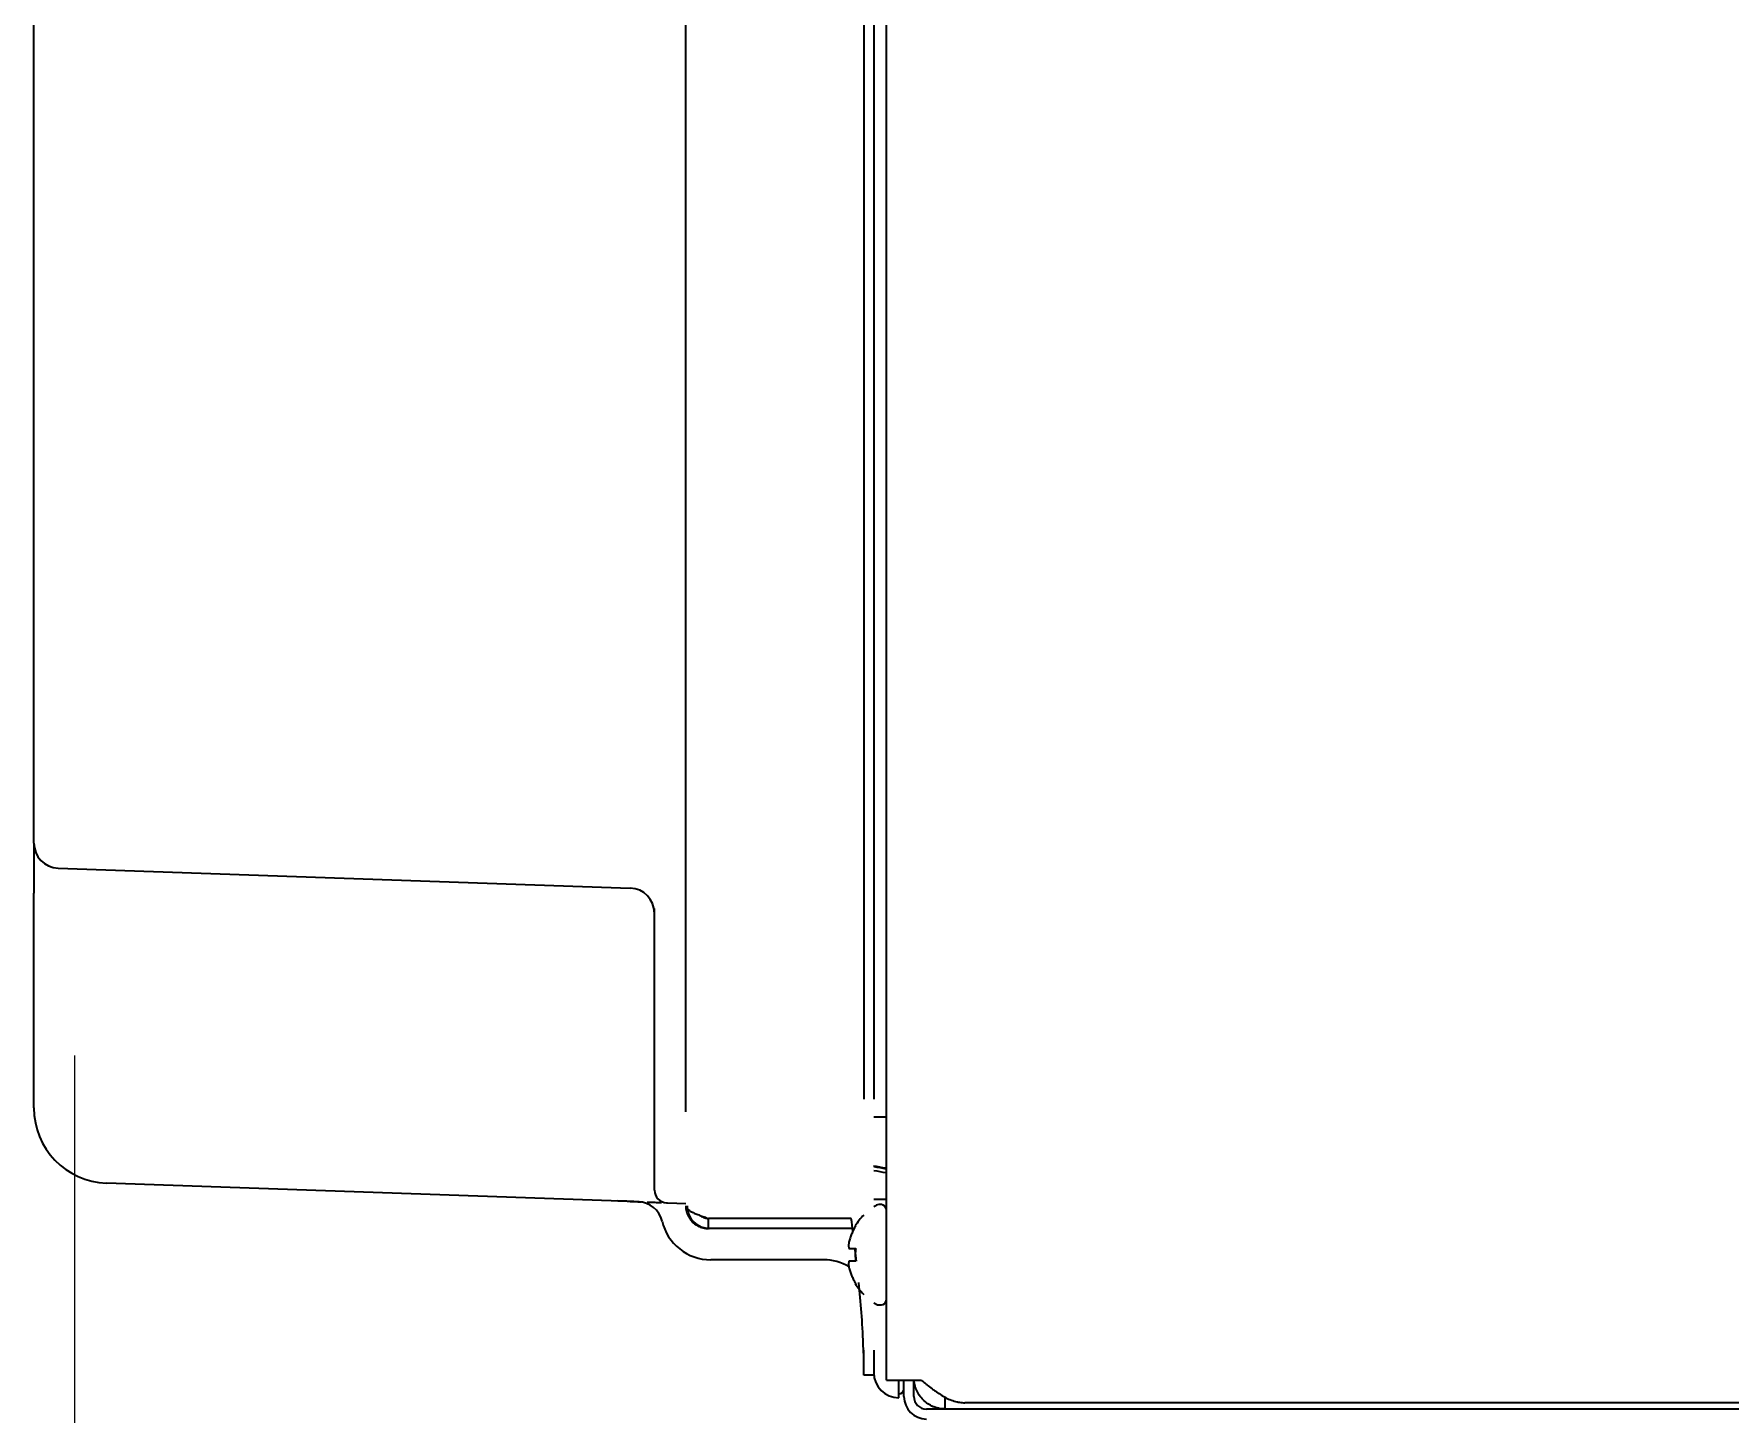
# Model space of a CAD drawing. Extents: x 6327 to 10269, y -393 to 3204.
# Drawn here: x 9426.1 to 9561.4, y 1371.4 to 1481.5 of the extents above; entities that cross this region are included whole.
import ezdxf

# ---------------------------------------------------------------- set-up
doc = ezdxf.new("R2010")
doc.units = 0
doc.header["$LTSCALE"] = 5
doc.layers.get('0').update_dxf_attribs({"linetype": 'CONTINUOUS', "lineweight": 0})
doc.layers.add('1', color=7, linetype='CONTINUOUS', true_color=0xffffff)

msp = doc.modelspace()

# ---------------------------------------------------------------- linework, layer by layer
at = {"color": 4}
msp.add_line((9429.32, 1400.03), (9429.32, 1300.03), dxfattribs=at)
at = {"layer": '1', "color": 7, "linetype": 'Continuous', "lineweight": 35}
for p, q in [((9478.07, 1395.53), (9478.07, 2074.9)), ((9494.07, 1374.13), (9494.07, 2071.19)), ((9492.27, 2066.23), (9492.27, 1396.53)), ((9493.07, 2066.23), (9493.07, 1396.53)), ((9426.07, 1416.97), (9426.07, 1586.29)), ((9426.07, 1416.97), (9426.07, 1412.98)), ((9428, 1414.97), (9473.64, 1413.38)), ((9426.07, 1395.84), (9426.07, 1412.98)), ((9475.57, 1389.28), (9475.57, 1411.74)), ((9493.07, 1395.13), (9494.07, 1395.13)), ((9473.64, 1388.38), (9431.86, 1389.84)), ((9476.54, 1388.28), (9476.62, 1388.28)), ((9476.62, 1388.28), (9477.37, 1388.25)), ((9477.37, 1388.25), (9478.07, 1388.23)), ((9494.07, 1388.53), (9493.07, 1388.53)), ((9479.87, 1386.23), (9479.87, 1387.03)), ((9491.27, 1387.03), (9479.87, 1387.03)), ((9493.67, 1388.13), (9493.47, 1388.13)), ((9491.35, 1386.23), (9479.87, 1386.23)), ((9491.59, 1386.43), (9491.63, 1386.43)), ((9489.07, 1383.73), (9480.07, 1383.73)), ((9491.63, 1381.83), (9491.59, 1381.83)), ((9493.47, 1380.13), (9493.67, 1380.13)), ((9492.27, 1374.53), (9492.27, 1376.53)), ((9493.07, 1376.53), (9493.07, 1374.53)), ((9493.07, 1374.53), (9492.27, 1374.53)), ((9494.07, 1374.13), (9495.87, 1374.13)), ((9495.07, 1372.73), (9495.07, 1374.13)), ((9495.47, 1372.83), (9495.47, 1374.13)), ((9495.87, 1374.13), (9496.87, 1374.13)), ((9496.27, 1372.83), (9496.27, 1374.13)), ((9498.77, 1371.83), (9498.77, 1372.79)), ((10128.81, 1372.33), (9500.34, 1372.33)), ((10131.47, 1371.83), (9497.27, 1371.83))]:
    msp.add_line(p, q, dxfattribs=at)
for centre, radius, start, end in [((9428.07, 1416.97), 2, 180, 268), ((9473.57, 1411.38), 2, 0, 88), ((9432.07, 1395.84), 6, 180, 268), ((9474.23, 1386.36), 2, 13.17, 88), ((9476.57, 1389.28), 1, 180, 268), ((9479.97, 1388.03), 1.8, 180, 270), ((9495.69, 1383.93), 4.8, 135.4384, 148.6074), ((9495.69, 1383.93), 4.8, 120.3012, 123.0819), ((9493.47, 1387.73), 0.4, 90, 120.3012), ((9493.67, 1387.73), 0.4, 0, 90), ((9480.07, 1387.73), 4, 193.17, 270), ((9495.37, 1384.13), 3.78, 172.3959, 179.9965), ((9495.37, 1384.13), 3.78, 180.0035, 187.6041), ((9489.07, 1379.73), 4, 59.5954, 90), ((9495.69, 1384.33), 4.8, 211.3459, 224.5614), ((9495.69, 1384.33), 4.8, 236.9181, 239.6988), ((9493.47, 1380.53), 0.4, 239.6988, 270), ((9493.67, 1380.53), 0.4, 270, 0), ((9495.07, 1374.73), 2, 180, 270), ((9495.07, 1373.43), 0.4, 270, 0), ((9497.27, 1372.83), 1.8, 180, 270), ((9497.27, 1372.83), 1, 180, 270)]:
    msp.add_arc(centre, radius, start, end, dxfattribs=at)
for points in [[(9494.04, 1391.03), (9493.71, 1391.09), (9493.38, 1391.15), (9493.04, 1391.21)], [(9493.06, 1391.17), (9493.39, 1391.11), (9493.72, 1391.05), (9494.05, 1390.99)], [(9493.06, 1390.86), (9493.39, 1390.8), (9493.72, 1390.74), (9494.05, 1390.68)], [(9478.07, 1388.03), (9478.07, 1387.95), (9478.08, 1387.81), (9478.12, 1387.59), (9478.19, 1387.39), (9478.28, 1387.19), (9478.39, 1387), (9478.52, 1386.83), (9478.68, 1386.68), (9478.85, 1386.54), (9479.03, 1386.43), (9479.23, 1386.34), (9479.44, 1386.27), (9479.66, 1386.23), (9479.8, 1386.23), (9479.87, 1386.23)], [(9491.4, 1385.98), (9491.36, 1386.33), (9491.32, 1386.68), (9491.27, 1387.03)], [(9491.08, 1385.13), (9491.07, 1385.1), (9491.07, 1385.05), (9491.06, 1384.98), (9491.06, 1384.9), (9491.06, 1384.83), (9491.06, 1384.76), (9491.07, 1384.7), (9491.07, 1384.65), (9491.08, 1384.63)], [(9491.08, 1384.63), (9491.09, 1384.63), (9491.12, 1384.63), (9491.17, 1384.63), (9491.23, 1384.63), (9491.29, 1384.63), (9491.36, 1384.63), (9491.43, 1384.63), (9491.52, 1384.63), (9491.59, 1384.63), (9491.63, 1384.63)], [(9491.08, 1383.63), (9491.07, 1383.6), (9491.07, 1383.55), (9491.06, 1383.48), (9491.06, 1383.41), (9491.06, 1383.34), (9491.06, 1383.27), (9491.07, 1383.2), (9491.07, 1383.15), (9491.08, 1383.13)], [(9491.08, 1383.13), (9491.09, 1383.07), (9491.12, 1382.96), (9491.17, 1382.8), (9491.23, 1382.64), (9491.29, 1382.49), (9491.36, 1382.34), (9491.43, 1382.18), (9491.52, 1382.01), (9491.59, 1381.89), (9491.63, 1381.83)]]:
    msp.add_open_spline(points, degree=3, dxfattribs=at)
for points, knots in [([(9474.34, 1388.36), (9474.27, 1388.36), (9474.1, 1388.36), (9473.82, 1388.37), (9473.5, 1388.39), (9473.19, 1388.4), (9472.89, 1388.41), (9472.69, 1388.41), (9472.59, 1388.42)], [0, 0, 0, 0, 0.106994, 0.285596, 0.464197, 0.642798, 0.821399, 1, 1, 1, 1]), ([(9473.64, 1388.38), (9473.78, 1388.38), (9474.05, 1388.37), (9474.34, 1388.36), (9474.52, 1388.35), (9474.55, 1388.35)], [0, 0, 0, 0, 0.445897, 0.892369, 1, 1, 1, 1]), ([(9474.99, 1388.33), (9475.11, 1388.33), (9475.39, 1388.32), (9475.8, 1388.31), (9476.04, 1388.3), (9476.13, 1388.29)], [0, 0, 0, 0, 0.299988, 0.687952, 1, 1, 1, 1]), ([(9478.07, 1388.03), (9478.07, 1387.98), (9478.08, 1387.94), (9478.13, 1387.86), (9478.16, 1387.82), (9478.25, 1387.73), (9478.31, 1387.69), (9478.44, 1387.61), (9478.52, 1387.57), (9478.68, 1387.48), (9478.77, 1387.44), (9478.97, 1387.36), (9479.08, 1387.32), (9479.29, 1387.23), (9479.41, 1387.19), (9479.64, 1387.11), (9479.76, 1387.07), (9479.87, 1387.03)], [0, 0, 0, 0, 0.125, 0.125, 0.25, 0.25, 0.375, 0.375, 0.5, 0.5, 0.625, 0.625, 0.75, 0.75, 0.875, 0.875, 1, 1, 1, 1]), ([(9479.27, 1387.23), (9479.29, 1387.21), (9479.3, 1387.2), (9479.37, 1387.16), (9479.43, 1387.13), (9479.55, 1387.08), (9479.61, 1387.06), (9479.74, 1387.03), (9479.81, 1387.03), (9479.87, 1387.03)], [0, 0, 0, 0, 0.082566, 0.082566, 0.388378, 0.388378, 0.694189, 0.694189, 1, 1, 1, 1]), ([(9491.63, 1386.43), (9491.5, 1386.22), (9491.4, 1386.01), (9491.26, 1385.69), (9491.22, 1385.58), (9491.14, 1385.35), (9491.11, 1385.24), (9491.08, 1385.13)], [0, 0, 0, 0, 0.5, 0.5, 0.75, 0.75, 1, 1, 1, 1]), ([(9491.69, 1383.61), (9491.65, 1383.91), (9491.62, 1384.23), (9491.58, 1384.55), (9491.58, 1384.56)], [0, 0, 0, 0, 0.962642, 1, 1, 1, 1]), ([(9491.63, 1383.63), (9491.5, 1383.63), (9491.4, 1383.63), (9491.26, 1383.63), (9491.22, 1383.63), (9491.14, 1383.63), (9491.11, 1383.63), (9491.08, 1383.63)], [0, 0, 0, 0, 0.5, 0.5, 0.75, 0.75, 1, 1, 1, 1]), ([(9492.25, 1376.28), (9492.24, 1376.53), (9492.21, 1377.61), (9492.1, 1379.49), (9491.95, 1381.11), (9491.87, 1381.91)], [0, 0, 0, 0, 0.133111, 0.577188, 1, 1, 1, 1]), ([(9498.77, 1371.83), (9498.61, 1371.83), (9498.45, 1371.84), (9498.21, 1371.89), (9498.13, 1371.91), (9498.01, 1371.95), (9497.97, 1371.96), (9497.89, 1371.99), (9497.85, 1372), (9497.66, 1372.08), (9497.52, 1372.16), (9497.25, 1372.34), (9497.12, 1372.44), (9496.89, 1372.67), (9496.78, 1372.8), (9496.6, 1373.07), (9496.53, 1373.22), (9496.46, 1373.39), (9496.45, 1373.41), (9496.43, 1373.45), (9496.41, 1373.5), (9496.39, 1373.56), (9496.36, 1373.68), (9496.34, 1373.76), (9496.3, 1373.93), (9496.29, 1374.02), (9496.28, 1374.11)], [0, 0, 0, 0, 0.132205, 0.132205, 0.198308, 0.198308, 0.231359, 0.231359, 0.264411, 0.264411, 0.396616, 0.396616, 0.528821, 0.528821, 0.661026, 0.661026, 0.793232, 0.793232, 0.809757, 0.809757, 0.826283, 0.859334, 0.859334, 0.925437, 0.925437, 1, 1, 1, 1]), ([(9496.87, 1374.13), (9496.91, 1374.1), (9496.95, 1374.07), (9497.02, 1374.01), (9497.13, 1373.92), (9497.23, 1373.83), (9497.45, 1373.66), (9497.59, 1373.55), (9497.81, 1373.38), (9497.88, 1373.33), (9497.99, 1373.25), (9498.02, 1373.23), (9498.1, 1373.18), (9498.13, 1373.15), (9498.32, 1373.03), (9498.46, 1372.94), (9498.75, 1372.77), (9498.9, 1372.69), (9499.18, 1372.56), (9499.33, 1372.51), (9499.54, 1372.44), (9499.61, 1372.42), (9499.72, 1372.4), (9499.76, 1372.39), (9499.83, 1372.37), (9499.87, 1372.37), (9500.05, 1372.34), (9500.19, 1372.33), (9500.34, 1372.33)], [0, 0, 0, 0, 0.03125, 0.03125, 0.0625, 0.125, 0.125, 0.25, 0.25, 0.3125, 0.3125, 0.34375, 0.34375, 0.375, 0.375, 0.5, 0.5, 0.625, 0.625, 0.75, 0.75, 0.8125, 0.8125, 0.84375, 0.84375, 0.875, 0.875, 1, 1, 1, 1])]:
    msp.add_open_spline(points, degree=3, knots=knots, dxfattribs=at)

doc.saveas('drawing.dxf')
